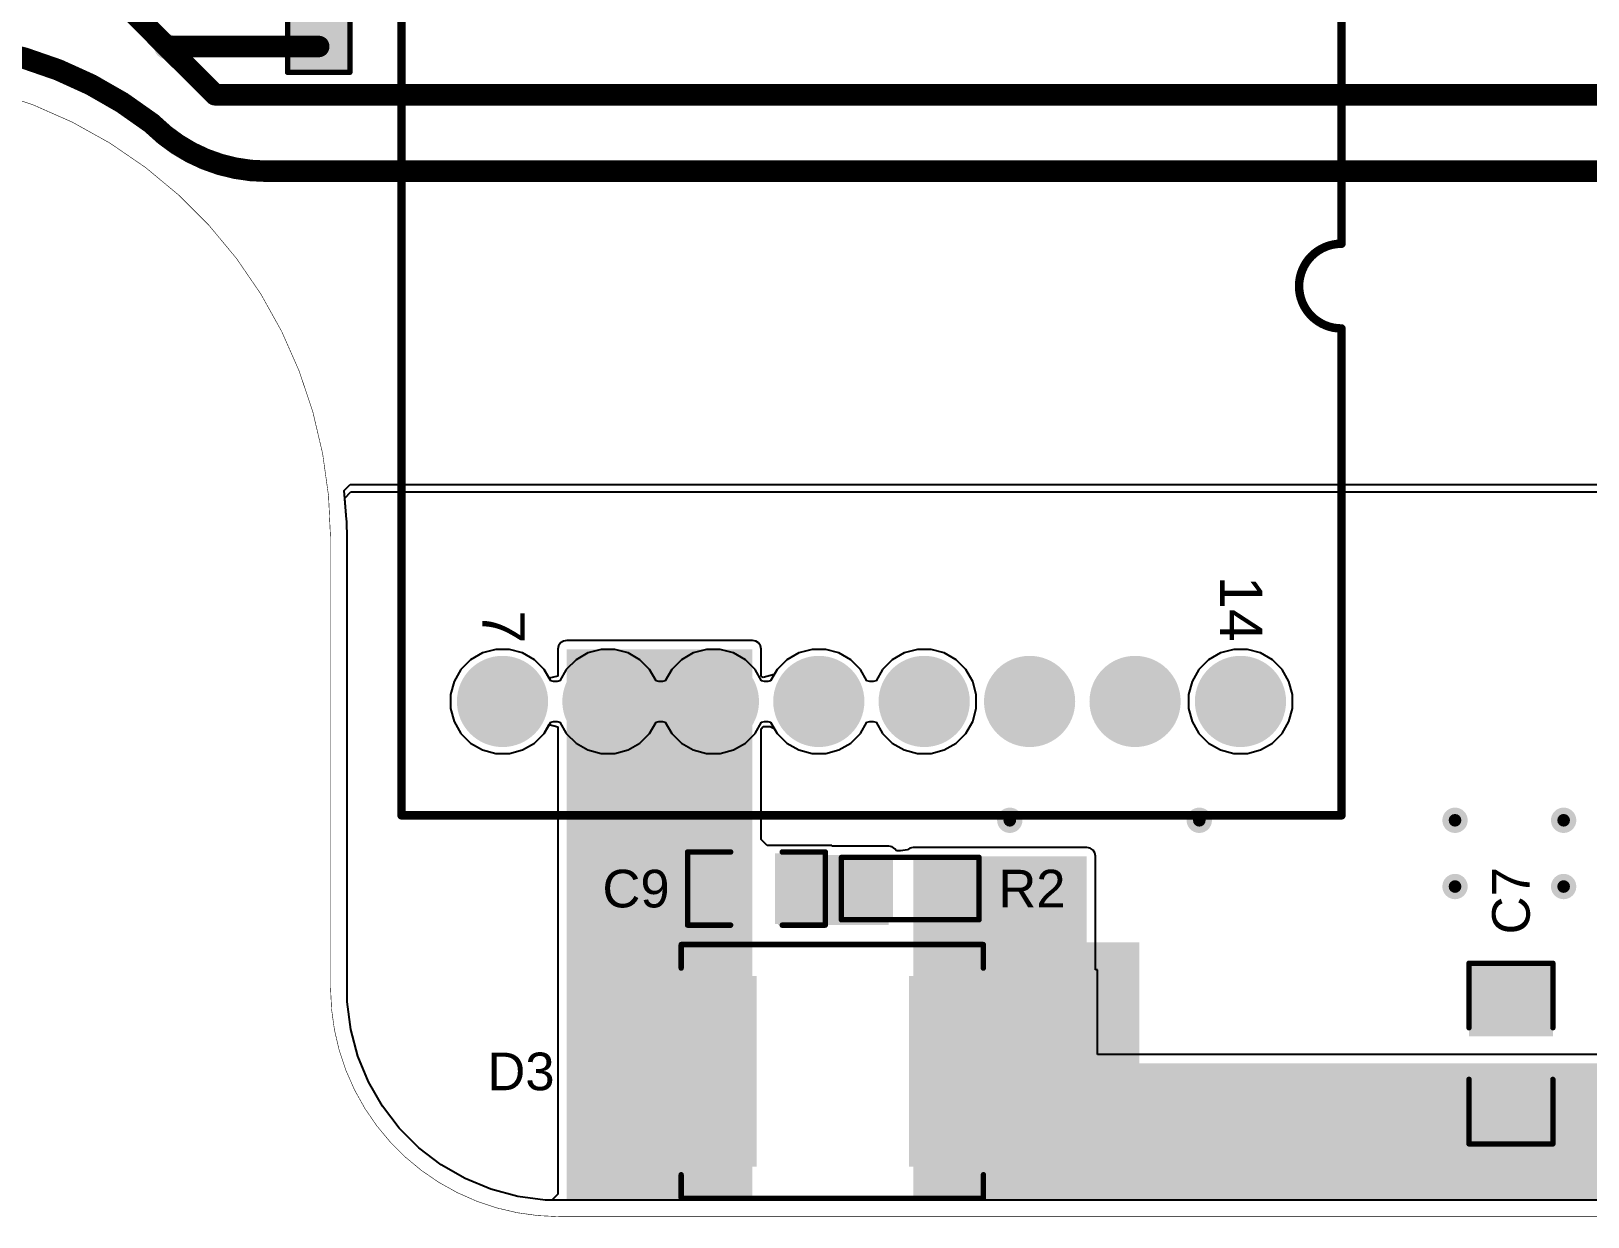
# Model space of a CAD drawing. Header units: inches. Extents: x 0 to 207, y -1 to 213.
# Drawn here: x 0.572 to 2.02, y -1.276 to -0.173 of the extents above; entities that cross this region are included whole.
import ezdxf

# ---------------------------------------------------------------- set-up
doc = ezdxf.new("R2010")
doc.units = ezdxf.units.IN
doc.header["$MEASUREMENT"] = 0
for name, color, linetype in [('Board Outline', 216, 'Continuous'), ('Bottom Layer', 5, 'Continuous'), ('Bottom Solder', 6, 'Continuous'), ('Multi-Layer', 9, 'Continuous'), ('Pad Holes', 156, 'Continuous'), ('Top Layer', 1, 'Continuous'), ('Top Overlay', 2, 'Continuous'), ('Top Paste', 8, 'Continuous'), ('Top Solder', 216, 'Continuous'), ('Via Holes', 16, 'Continuous')]:
    doc.layers.add(name, color=color, linetype=linetype)
doc.styles.add('Arial', font='', dxfattribs={"height": 0.2})
doc.styles.get('Arial').set_extended_font_data('Arial')

# ---------------------------------------------------------------- blocks, each defined once
blk = doc.blocks.new('RES_0805_30')
at = {"layer": 'Top Layer'}
for points in [[(-0.06, 0.025), (-0.02, 0.025), (-0.02, -0.025), (-0.06, -0.025)], [(0.02, 0.025), (0.06, 0.025), (0.06, -0.025), (0.02, -0.025)]]:
    blk.add_hatch(color=1, dxfattribs=at).paths.add_polyline_path(points)
at = {"layer": 'Top Paste'}
for points in [[(-0.06, 0.025), (-0.02, 0.025), (-0.02, -0.025), (-0.06, -0.025)], [(0.02, 0.025), (0.06, 0.025), (0.06, -0.025), (0.02, -0.025)]]:
    blk.add_hatch(color=8, dxfattribs=at).paths.add_polyline_path(points)
at = {"layer": 'Top Solder'}
for points in [[(-0.064, 0.029), (-0.016, 0.029), (-0.016, -0.029), (-0.064, -0.029)], [(0.016, 0.029), (0.064, 0.029), (0.064, -0.029), (0.016, -0.029)]]:
    blk.add_hatch(color=216, dxfattribs=at).paths.add_polyline_path(points)
at = {"layer": 'Top Overlay', "const_width": 0.005}
for points in [[(-0.064, 0.029), (-0.064, -0.029)], [(-0.064, 0.029), (0.064, 0.029)], [(0.064, 0.029), (0.064, -0.029)], [(-0.064, -0.029), (0.064, -0.029)]]:
    blk.add_lwpolyline(points, dxfattribs=at)
at = {"layer": 'Top Overlay', "const_width": 0.0025}
for points in [[(-0.06525, 0.029, 1), (-0.06275, 0.029, 1)], [(-0.06525, 0.029, 1), (-0.06275, 0.029, 1)], [(0.06275, 0.029, 1), (0.06525, 0.029, 1)], [(0.06275, 0.029, 1), (0.06525, 0.029, 1)], [(-0.06525, -0.029, 1), (-0.06275, -0.029, 1)], [(-0.06525, -0.029, 1), (-0.06275, -0.029, 1)], [(0.06275, -0.029, 1), (0.06525, -0.029, 1)], [(0.06275, -0.029, 1), (0.06525, -0.029, 1)]]:
    blk.add_lwpolyline(points, format="xyb", close=True, dxfattribs=at)
blk = doc.blocks.new('RES_0805_32')
at = {"layer": 'Top Layer'}
for points in [[(-0.06, 0.025), (-0.02, 0.025), (-0.02, -0.025), (-0.06, -0.025)], [(0.02, 0.025), (0.06, 0.025), (0.06, -0.025), (0.02, -0.025)]]:
    blk.add_hatch(color=1, dxfattribs=at).paths.add_polyline_path(points)
at = {"layer": 'Top Paste'}
for points in [[(-0.06, 0.025), (-0.02, 0.025), (-0.02, -0.025), (-0.06, -0.025)], [(0.02, 0.025), (0.06, 0.025), (0.06, -0.025), (0.02, -0.025)]]:
    blk.add_hatch(color=8, dxfattribs=at).paths.add_polyline_path(points)
at = {"layer": 'Top Solder'}
for points in [[(-0.064, 0.029), (-0.016, 0.029), (-0.016, -0.029), (-0.064, -0.029)], [(0.016, 0.029), (0.064, 0.029), (0.064, -0.029), (0.016, -0.029)]]:
    blk.add_hatch(color=216, dxfattribs=at).paths.add_polyline_path(points)
at = {"layer": 'Top Overlay', "const_width": 0.005}
for points in [[(-0.064, 0.029), (0.064, 0.029)], [(-0.064, -0.029), (-0.064, 0.029)], [(0.064, -0.029), (0.064, 0.029)], [(-0.064, -0.029), (0.064, -0.029)]]:
    blk.add_lwpolyline(points, dxfattribs=at)
at = {"layer": 'Top Overlay', "const_width": 0.0025}
for points in [[(-0.06525, 0.029, 1), (-0.06275, 0.029, 1)], [(-0.06525, 0.029, 1), (-0.06275, 0.029, 1)], [(0.06275, 0.029, 1), (0.06525, 0.029, 1)], [(0.06275, 0.029, 1), (0.06525, 0.029, 1)], [(-0.06525, -0.029, 1), (-0.06275, -0.029, 1)], [(-0.06525, -0.029, 1), (-0.06275, -0.029, 1)], [(0.06275, -0.029, 1), (0.06525, -0.029, 1)], [(0.06275, -0.029, 1), (0.06525, -0.029, 1)]]:
    blk.add_lwpolyline(points, format="xyb", close=True, dxfattribs=at)
blk = doc.blocks.new('750343466_36')
at = {"layer": 'Bottom Layer'}
h = blk.add_hatch(color=5, dxfattribs=at)
edge = h.paths.add_edge_path()
edge.add_arc((0.3937, 0.3431), 0.0384, 0, 360)
h = blk.add_hatch(color=5, dxfattribs=at)
edge = h.paths.add_edge_path()
edge.add_arc((-0.3745, 0.2753), 0.0192, 270, 360)
edge.add_line((-0.3553, 0.2753), (-0.3553, 0.3137))
edge.add_arc((-0.3745, 0.3137), 0.0192, 0, 90)
edge.add_line((-0.3745, 0.3329), (-0.4129, 0.3329))
edge.add_arc((-0.4129, 0.3137), 0.0192, 90, 180)
edge.add_line((-0.4321, 0.3137), (-0.4321, 0.2753))
edge.add_arc((-0.4129, 0.2753), 0.0192, 180, 270)
edge.add_line((-0.4129, 0.2561), (-0.3745, 0.2561))
h = blk.add_hatch(color=5, dxfattribs=at)
edge = h.paths.add_edge_path()
edge.add_arc((0.3937, 0.2451), 0.0384, 0, 360)
h = blk.add_hatch(color=5, dxfattribs=at)
edge = h.paths.add_edge_path()
edge.add_arc((-0.3937, 0.1965), 0.0384, 0, 360)
h = blk.add_hatch(color=5, dxfattribs=at)
edge = h.paths.add_edge_path()
edge.add_arc((0.3937, 0.147), 0.0384, 0, 360)
h = blk.add_hatch(color=5, dxfattribs=at)
edge = h.paths.add_edge_path()
edge.add_arc((-0.3937, 0.0984), 0.0384, 0, 360)
h = blk.add_hatch(color=5, dxfattribs=at)
edge = h.paths.add_edge_path()
edge.add_arc((0.3937, 0.049), 0.0384, 0, 360)
h = blk.add_hatch(color=5, dxfattribs=at)
edge = h.paths.add_edge_path()
edge.add_arc((0.3937, -0.049), 0.0384, 0, 360)
h = blk.add_hatch(color=5, dxfattribs=at)
edge = h.paths.add_edge_path()
edge.add_arc((-0.3937, -0.0984), 0.0384, 0, 360)
h = blk.add_hatch(color=5, dxfattribs=at)
edge = h.paths.add_edge_path()
edge.add_arc((0.3937, -0.147), 0.0384, 0, 360)
h = blk.add_hatch(color=5, dxfattribs=at)
edge = h.paths.add_edge_path()
edge.add_arc((-0.3937, -0.1965), 0.0384, 0, 360)
h = blk.add_hatch(color=5, dxfattribs=at)
edge = h.paths.add_edge_path()
edge.add_arc((0.3937, -0.2451), 0.0384, 0, 360)
h = blk.add_hatch(color=5, dxfattribs=at)
edge = h.paths.add_edge_path()
edge.add_arc((-0.3937, -0.2945), 0.0384, 0, 360)
h = blk.add_hatch(color=5, dxfattribs=at)
edge = h.paths.add_edge_path()
edge.add_arc((0.3937, -0.3431), 0.0384, 0, 360)
at = {"layer": 'Bottom Solder'}
h = blk.add_hatch(color=6, dxfattribs=at)
edge = h.paths.add_edge_path()
edge.add_arc((0.3937, 0.3431), 0.0424, 0, 360)
h = blk.add_hatch(color=6, dxfattribs=at)
edge = h.paths.add_edge_path()
edge.add_arc((-0.3745, 0.2753), 0.0232, 270, 360)
edge.add_line((-0.3513, 0.2753), (-0.3513, 0.3137))
edge.add_arc((-0.3745, 0.3137), 0.0232, 0, 90)
edge.add_line((-0.3745, 0.3369), (-0.4129, 0.3369))
edge.add_arc((-0.4129, 0.3137), 0.0232, 90, 180)
edge.add_line((-0.4361, 0.3137), (-0.4361, 0.2753))
edge.add_arc((-0.4129, 0.2753), 0.0232, 180, 270)
edge.add_line((-0.4129, 0.2521), (-0.3745, 0.2521))
h = blk.add_hatch(color=6, dxfattribs=at)
edge = h.paths.add_edge_path()
edge.add_arc((0.3937, 0.2451), 0.0424, 0, 360)
h = blk.add_hatch(color=6, dxfattribs=at)
edge = h.paths.add_edge_path()
edge.add_arc((-0.3937, 0.1965), 0.0424, 0, 360)
h = blk.add_hatch(color=6, dxfattribs=at)
edge = h.paths.add_edge_path()
edge.add_arc((0.3937, 0.147), 0.0424, 0, 360)
h = blk.add_hatch(color=6, dxfattribs=at)
edge = h.paths.add_edge_path()
edge.add_arc((-0.3937, 0.0984), 0.0424, 0, 360)
h = blk.add_hatch(color=6, dxfattribs=at)
edge = h.paths.add_edge_path()
edge.add_arc((0.3937, 0.049), 0.0424, 0, 360)
h = blk.add_hatch(color=6, dxfattribs=at)
edge = h.paths.add_edge_path()
edge.add_arc((0.3937, -0.049), 0.0424, 0, 360)
h = blk.add_hatch(color=6, dxfattribs=at)
edge = h.paths.add_edge_path()
edge.add_arc((-0.3937, -0.0984), 0.0424, 0, 360)
h = blk.add_hatch(color=6, dxfattribs=at)
edge = h.paths.add_edge_path()
edge.add_arc((0.3937, -0.147), 0.0424, 0, 360)
h = blk.add_hatch(color=6, dxfattribs=at)
edge = h.paths.add_edge_path()
edge.add_arc((-0.3937, -0.1965), 0.0424, 0, 360)
h = blk.add_hatch(color=6, dxfattribs=at)
edge = h.paths.add_edge_path()
edge.add_arc((0.3937, -0.2451), 0.0424, 0, 360)
h = blk.add_hatch(color=6, dxfattribs=at)
edge = h.paths.add_edge_path()
edge.add_arc((-0.3937, -0.2945), 0.0424, 0, 360)
h = blk.add_hatch(color=6, dxfattribs=at)
edge = h.paths.add_edge_path()
edge.add_arc((0.3937, -0.3431), 0.0424, 0, 360)
at = {"layer": 'Multi-Layer'}
h = blk.add_hatch(color=9, dxfattribs=at)
edge = h.paths.add_edge_path()
edge.add_arc((0.3937, 0.3431), 0.0384, 0, 360)
h = blk.add_hatch(color=9, dxfattribs=at)
edge = h.paths.add_edge_path()
edge.add_arc((-0.3745, 0.2753), 0.0192, 270, 360)
edge.add_line((-0.3553, 0.2753), (-0.3553, 0.3137))
edge.add_arc((-0.3745, 0.3137), 0.0192, 0, 90)
edge.add_line((-0.3745, 0.3329), (-0.4129, 0.3329))
edge.add_arc((-0.4129, 0.3137), 0.0192, 90, 180)
edge.add_line((-0.4321, 0.3137), (-0.4321, 0.2753))
edge.add_arc((-0.4129, 0.2753), 0.0192, 180, 270)
edge.add_line((-0.4129, 0.2561), (-0.3745, 0.2561))
h = blk.add_hatch(color=9, dxfattribs=at)
edge = h.paths.add_edge_path()
edge.add_arc((0.3937, 0.2451), 0.0384, 0, 360)
h = blk.add_hatch(color=9, dxfattribs=at)
edge = h.paths.add_edge_path()
edge.add_arc((-0.3937, 0.1965), 0.0384, 0, 360)
h = blk.add_hatch(color=9, dxfattribs=at)
edge = h.paths.add_edge_path()
edge.add_arc((0.3937, 0.147), 0.0384, 0, 360)
h = blk.add_hatch(color=9, dxfattribs=at)
edge = h.paths.add_edge_path()
edge.add_arc((-0.3937, 0.0984), 0.0384, 0, 360)
h = blk.add_hatch(color=9, dxfattribs=at)
edge = h.paths.add_edge_path()
edge.add_arc((0.3937, 0.049), 0.0384, 0, 360)
h = blk.add_hatch(color=9, dxfattribs=at)
edge = h.paths.add_edge_path()
edge.add_arc((0.3937, -0.049), 0.0384, 0, 360)
h = blk.add_hatch(color=9, dxfattribs=at)
edge = h.paths.add_edge_path()
edge.add_arc((-0.3937, -0.0984), 0.0384, 0, 360)
h = blk.add_hatch(color=9, dxfattribs=at)
edge = h.paths.add_edge_path()
edge.add_arc((0.3937, -0.147), 0.0384, 0, 360)
h = blk.add_hatch(color=9, dxfattribs=at)
edge = h.paths.add_edge_path()
edge.add_arc((-0.3937, -0.1965), 0.0384, 0, 360)
h = blk.add_hatch(color=9, dxfattribs=at)
edge = h.paths.add_edge_path()
edge.add_arc((0.3937, -0.2451), 0.0384, 0, 360)
h = blk.add_hatch(color=9, dxfattribs=at)
edge = h.paths.add_edge_path()
edge.add_arc((-0.3937, -0.2945), 0.0384, 0, 360)
h = blk.add_hatch(color=9, dxfattribs=at)
edge = h.paths.add_edge_path()
edge.add_arc((0.3937, -0.3431), 0.0384, 0, 360)
at = {"layer": 'Pad Holes'}
h = blk.add_hatch(color=7, dxfattribs=at)
edge = h.paths.add_edge_path()
edge.add_arc((0.3937, 0.3431), 0.026, 0, 360)
h = blk.add_hatch(color=7, dxfattribs=at)
edge = h.paths.add_edge_path()
edge.add_arc((-0.3937, 0.2945), 0.026, 0, 360)
h = blk.add_hatch(color=7, dxfattribs=at)
edge = h.paths.add_edge_path()
edge.add_arc((0.3937, 0.2451), 0.026, 0, 360)
h = blk.add_hatch(color=7, dxfattribs=at)
edge = h.paths.add_edge_path()
edge.add_arc((-0.3937, 0.1965), 0.026, 0, 360)
h = blk.add_hatch(color=7, dxfattribs=at)
edge = h.paths.add_edge_path()
edge.add_arc((0.3937, 0.147), 0.026, 0, 360)
h = blk.add_hatch(color=7, dxfattribs=at)
edge = h.paths.add_edge_path()
edge.add_arc((-0.3937, 0.0984), 0.026, 0, 360)
h = blk.add_hatch(color=7, dxfattribs=at)
edge = h.paths.add_edge_path()
edge.add_arc((0.3937, 0.049), 0.026, 0, 360)
h = blk.add_hatch(color=7, dxfattribs=at)
edge = h.paths.add_edge_path()
edge.add_arc((0.3937, -0.049), 0.026, 0, 360)
h = blk.add_hatch(color=7, dxfattribs=at)
edge = h.paths.add_edge_path()
edge.add_arc((-0.3937, -0.0984), 0.026, 0, 360)
h = blk.add_hatch(color=7, dxfattribs=at)
edge = h.paths.add_edge_path()
edge.add_arc((0.3937, -0.147), 0.026, 0, 360)
h = blk.add_hatch(color=7, dxfattribs=at)
edge = h.paths.add_edge_path()
edge.add_arc((-0.3937, -0.1965), 0.026, 0, 360)
h = blk.add_hatch(color=7, dxfattribs=at)
edge = h.paths.add_edge_path()
edge.add_arc((0.3937, -0.2451), 0.026, 0, 360)
h = blk.add_hatch(color=7, dxfattribs=at)
edge = h.paths.add_edge_path()
edge.add_arc((-0.3937, -0.2945), 0.026, 0, 360)
h = blk.add_hatch(color=7, dxfattribs=at)
edge = h.paths.add_edge_path()
edge.add_arc((0.3937, -0.3431), 0.026, 0, 360)
at = {"layer": 'Top Layer'}
h = blk.add_hatch(color=1, dxfattribs=at)
edge = h.paths.add_edge_path()
edge.add_arc((0.3937, 0.3431), 0.0384, 0, 360)
h = blk.add_hatch(color=1, dxfattribs=at)
edge = h.paths.add_edge_path()
edge.add_arc((-0.3745, 0.2753), 0.0192, 270, 360)
edge.add_line((-0.3553, 0.2753), (-0.3553, 0.3137))
edge.add_arc((-0.3745, 0.3137), 0.0192, 0, 90)
edge.add_line((-0.3745, 0.3329), (-0.4129, 0.3329))
edge.add_arc((-0.4129, 0.3137), 0.0192, 90, 180)
edge.add_line((-0.4321, 0.3137), (-0.4321, 0.2753))
edge.add_arc((-0.4129, 0.2753), 0.0192, 180, 270)
edge.add_line((-0.4129, 0.2561), (-0.3745, 0.2561))
h = blk.add_hatch(color=1, dxfattribs=at)
edge = h.paths.add_edge_path()
edge.add_arc((0.3937, 0.2451), 0.0384, 0, 360)
h = blk.add_hatch(color=1, dxfattribs=at)
edge = h.paths.add_edge_path()
edge.add_arc((-0.3937, 0.1965), 0.0384, 0, 360)
h = blk.add_hatch(color=1, dxfattribs=at)
edge = h.paths.add_edge_path()
edge.add_arc((0.3937, 0.147), 0.0384, 0, 360)
h = blk.add_hatch(color=1, dxfattribs=at)
edge = h.paths.add_edge_path()
edge.add_arc((-0.3937, 0.0984), 0.0384, 0, 360)
h = blk.add_hatch(color=1, dxfattribs=at)
edge = h.paths.add_edge_path()
edge.add_arc((0.3937, 0.049), 0.0384, 0, 360)
h = blk.add_hatch(color=1, dxfattribs=at)
edge = h.paths.add_edge_path()
edge.add_arc((0.3937, -0.049), 0.0384, 0, 360)
h = blk.add_hatch(color=1, dxfattribs=at)
edge = h.paths.add_edge_path()
edge.add_arc((-0.3937, -0.0984), 0.0384, 0, 360)
h = blk.add_hatch(color=1, dxfattribs=at)
edge = h.paths.add_edge_path()
edge.add_arc((0.3937, -0.147), 0.0384, 0, 360)
h = blk.add_hatch(color=1, dxfattribs=at)
edge = h.paths.add_edge_path()
edge.add_arc((-0.3937, -0.1965), 0.0384, 0, 360)
h = blk.add_hatch(color=1, dxfattribs=at)
edge = h.paths.add_edge_path()
edge.add_arc((0.3937, -0.2451), 0.0384, 0, 360)
h = blk.add_hatch(color=1, dxfattribs=at)
edge = h.paths.add_edge_path()
edge.add_arc((-0.3937, -0.2945), 0.0384, 0, 360)
h = blk.add_hatch(color=1, dxfattribs=at)
edge = h.paths.add_edge_path()
edge.add_arc((0.3937, -0.3431), 0.0384, 0, 360)
at = {"layer": 'Top Solder'}
h = blk.add_hatch(color=216, dxfattribs=at)
edge = h.paths.add_edge_path()
edge.add_arc((0.3937, 0.3431), 0.0424, 0, 360)
h = blk.add_hatch(color=216, dxfattribs=at)
edge = h.paths.add_edge_path()
edge.add_arc((-0.3745, 0.2753), 0.0232, 270, 360)
edge.add_line((-0.3513, 0.2753), (-0.3513, 0.3137))
edge.add_arc((-0.3745, 0.3137), 0.0232, 0, 90)
edge.add_line((-0.3745, 0.3369), (-0.4129, 0.3369))
edge.add_arc((-0.4129, 0.3137), 0.0232, 90, 180)
edge.add_line((-0.4361, 0.3137), (-0.4361, 0.2753))
edge.add_arc((-0.4129, 0.2753), 0.0232, 180, 270)
edge.add_line((-0.4129, 0.2521), (-0.3745, 0.2521))
h = blk.add_hatch(color=216, dxfattribs=at)
edge = h.paths.add_edge_path()
edge.add_arc((0.3937, 0.2451), 0.0424, 0, 360)
h = blk.add_hatch(color=216, dxfattribs=at)
edge = h.paths.add_edge_path()
edge.add_arc((-0.3937, 0.1965), 0.0424, 0, 360)
h = blk.add_hatch(color=216, dxfattribs=at)
edge = h.paths.add_edge_path()
edge.add_arc((0.3937, 0.147), 0.0424, 0, 360)
h = blk.add_hatch(color=216, dxfattribs=at)
edge = h.paths.add_edge_path()
edge.add_arc((-0.3937, 0.0984), 0.0424, 0, 360)
h = blk.add_hatch(color=216, dxfattribs=at)
edge = h.paths.add_edge_path()
edge.add_arc((0.3937, 0.049), 0.0424, 0, 360)
h = blk.add_hatch(color=216, dxfattribs=at)
edge = h.paths.add_edge_path()
edge.add_arc((0.3937, -0.049), 0.0424, 0, 360)
h = blk.add_hatch(color=216, dxfattribs=at)
edge = h.paths.add_edge_path()
edge.add_arc((-0.3937, -0.0984), 0.0424, 0, 360)
h = blk.add_hatch(color=216, dxfattribs=at)
edge = h.paths.add_edge_path()
edge.add_arc((0.3937, -0.147), 0.0424, 0, 360)
h = blk.add_hatch(color=216, dxfattribs=at)
edge = h.paths.add_edge_path()
edge.add_arc((-0.3937, -0.1965), 0.0424, 0, 360)
h = blk.add_hatch(color=216, dxfattribs=at)
edge = h.paths.add_edge_path()
edge.add_arc((0.3937, -0.2451), 0.0424, 0, 360)
h = blk.add_hatch(color=216, dxfattribs=at)
edge = h.paths.add_edge_path()
edge.add_arc((-0.3937, -0.2945), 0.0424, 0, 360)
h = blk.add_hatch(color=216, dxfattribs=at)
edge = h.paths.add_edge_path()
edge.add_arc((0.3937, -0.3431), 0.0424, 0, 360)
at = {"layer": 'Top Overlay', "const_width": 0.00787}
for points in [[(-0.4846, -0.437), (-0.4846, 0.437)], [(-0.0319, 0.437), (-0.4846, 0.437)], [(0.4996, 0.437), (0.0469, 0.437)], [(0.4996, -0.437), (0.4996, 0.437)], [(0.4996, -0.437), (-0.4846, -0.437)]]:
    blk.add_lwpolyline(points, dxfattribs=at)
at = {"layer": 'Top Overlay'}
for points, const_width in [([(-0.4866, 0.437, 1), (-0.4827, 0.437, 1)], 0.00394), ([(-0.4866, 0.437, 1), (-0.4827, 0.437, 1)], 0.00394), ([(-0.0339, 0.437, 1), (-0.0299, 0.437, 1)], 0.00394), ([(-0.0339, 0.437, 1), (-0.0299, 0.437, 1)], 0.00394), ([(0.0449, 0.437, 1), (0.0488, 0.437, 1)], 0.00394), ([(0.0449, 0.437, 1), (0.0488, 0.437, 1)], 0.00394), ([(0.4976, 0.437, 1), (0.5016, 0.437, 1)], 0.00394), ([(0.4976, 0.437, 1), (0.5016, 0.437, 1)], 0.00394), ([(-0.5033, 0.2972, 1), (-0.5132, 0.2972, 1)], 0.00984), ([(-0.5156, 0.2972, 1), (-0.5107, 0.2972, 1)], 0.00492), ([(-0.5058, 0.2972, 1), (-0.5009, 0.2972, 1)], 0.00492), ([(-0.4866, -0.437, 1), (-0.4827, -0.437, 1)], 0.00394), ([(-0.4866, -0.437, 1), (-0.4827, -0.437, 1)], 0.00394), ([(0.4976, -0.437, 1), (0.5016, -0.437, 1)], 0.00394), ([(0.4976, -0.437, 1), (0.5016, -0.437, 1)], 0.00394)]:
    blk.add_lwpolyline(points, format="xyb", close=True, dxfattribs=dict(at, const_width=const_width))
at = {"layer": 'Top Overlay', "const_width": 0.00787}
blk.add_lwpolyline([(0.0469, 0.437, -1), (-0.0319, 0.437)], format="xyb", dxfattribs=at)
at = {"layer": 'Top Overlay', "style": 'Arial'}
for s, height, p in [('14', 0.03937, (0.277, 0.3242)), ('1', 0.0394, (-0.3297, 0.2762)), ('6', 0.0394, (-0.326, -0.3158)), ('7', 0.0394, (0.309, -0.3618))]:
    blk.add_text(s, height=height, dxfattribs=at).set_placement(p)
blk = doc.blocks.new('SMC_46')
at = {"layer": 'Top Layer'}
for points in [[(-0.2362, 0.0846), (-0.0748, 0.0846), (-0.0748, -0.0846), (-0.2362, -0.0846)], [(0.0748, 0.0846), (0.2362, 0.0846), (0.2362, -0.0846), (0.0748, -0.0846)]]:
    blk.add_hatch(color=1, dxfattribs=at).paths.add_polyline_path(points)
at = {"layer": 'Top Overlay'}
for points in [[(-0.285, 0.088), (-0.14, 0.088), (-0.14, 0.12), (-0.285, 0.12)], [(-0.285, -0.089), (-0.24, -0.089), (-0.24, 0.089), (-0.285, 0.089)], [(-0.285, -0.12), (-0.14, -0.12), (-0.14, -0.088), (-0.285, -0.088)]]:
    blk.add_hatch(color=2, dxfattribs=at).paths.add_polyline_path(points)
at = {"layer": 'Top Paste'}
for points in [[(-0.2362, 0.0846), (-0.0748, 0.0846), (-0.0748, -0.0846), (-0.2362, -0.0846)], [(0.0748, 0.0846), (0.2362, 0.0846), (0.2362, -0.0846), (0.0748, -0.0846)]]:
    blk.add_hatch(color=8, dxfattribs=at).paths.add_polyline_path(points)
at = {"layer": 'Top Solder'}
for points in [[(-0.2402, 0.0886), (-0.0708, 0.0886), (-0.0708, -0.0886), (-0.2402, -0.0886)], [(0.0708, 0.0886), (0.2402, 0.0886), (0.2402, -0.0886), (0.0708, -0.0886)]]:
    blk.add_hatch(color=216, dxfattribs=at).paths.add_polyline_path(points)
at = {"layer": 'Top Overlay', "const_width": 0.005}
for points in [[(0.141, 0.118), (-0.14, 0.118)], [(-0.14, 0.118), (-0.14, 0.096)], [(0.141, 0.118), (0.141, 0.096)], [(-0.14, -0.096), (-0.14, -0.118)], [(0.141, -0.096), (0.141, -0.118)], [(0.141, -0.118), (-0.14, -0.118)]]:
    blk.add_lwpolyline(points, dxfattribs=at)
at = {"layer": 'Top Overlay', "const_width": 0.0025}
for points in [[(-0.1412, 0.118, 1), (-0.1388, 0.118, 1)], [(-0.1412, 0.118, 1), (-0.1388, 0.118, 1)], [(0.1398, 0.118, 1), (0.1422, 0.118, 1)], [(0.1398, 0.118, 1), (0.1422, 0.118, 1)], [(-0.1412, 0.096, 1), (-0.1388, 0.096, 1)], [(0.1398, 0.096, 1), (0.1422, 0.096, 1)], [(-0.1412, -0.096, 1), (-0.1388, -0.096, 1)], [(0.1398, -0.096, 1), (0.1422, -0.096, 1)], [(-0.1412, -0.118, 1), (-0.1388, -0.118, 1)], [(-0.1412, -0.118, 1), (-0.1388, -0.118, 1)], [(0.1398, -0.118, 1), (0.1422, -0.118, 1)], [(0.1398, -0.118, 1), (0.1422, -0.118, 1)]]:
    blk.add_lwpolyline(points, format="xyb", close=True, dxfattribs=at)
blk = doc.blocks.new('C___0805_67')
at = {"layer": 'Top Layer'}
for points in [[(-0.06, 0.03), (-0.02, 0.03), (-0.02, -0.03), (-0.06, -0.03)], [(0.02, 0.03), (0.06, 0.03), (0.06, -0.03), (0.02, -0.03)]]:
    blk.add_hatch(color=1, dxfattribs=at).paths.add_polyline_path(points)
at = {"layer": 'Top Paste'}
for points in [[(-0.06, 0.03), (-0.02, 0.03), (-0.02, -0.03), (-0.06, -0.03)], [(0.02, 0.03), (0.06, 0.03), (0.06, -0.03), (0.02, -0.03)]]:
    blk.add_hatch(color=8, dxfattribs=at).paths.add_polyline_path(points)
at = {"layer": 'Top Solder'}
for points in [[(-0.0628, 0.0328), (-0.0172, 0.0328), (-0.0172, -0.0328), (-0.0628, -0.0328)], [(0.0172, 0.0328), (0.0628, 0.0328), (0.0628, -0.0328), (0.0172, -0.0328)]]:
    blk.add_hatch(color=216, dxfattribs=at).paths.add_polyline_path(points)
at = {"layer": 'Top Overlay', "const_width": 0.005}
for points in [[(-0.064, -0.034), (-0.064, 0.034)], [(-0.064, 0.034), (-0.024, 0.034)], [(0.024, 0.034), (0.064, 0.034)], [(0.064, -0.034), (0.064, 0.034)], [(-0.064, -0.034), (-0.024, -0.034)], [(0.024, -0.034), (0.064, -0.034)]]:
    blk.add_lwpolyline(points, dxfattribs=at)
at = {"layer": 'Top Overlay', "const_width": 0.0025}
for points in [[(-0.0653, 0.034, 1), (-0.0628, 0.034, 1)], [(-0.0653, 0.034, 1), (-0.0628, 0.034, 1)], [(-0.0253, 0.034, 1), (-0.0227, 0.034, 1)], [(0.0227, 0.034, 1), (0.0253, 0.034, 1)], [(0.0628, 0.034, 1), (0.0653, 0.034, 1)], [(0.0628, 0.034, 1), (0.0653, 0.034, 1)], [(-0.0653, -0.034, 1), (-0.0628, -0.034, 1)], [(-0.0653, -0.034, 1), (-0.0628, -0.034, 1)], [(-0.0253, -0.034, 1), (-0.0227, -0.034, 1)], [(0.0227, -0.034, 1), (0.0253, -0.034, 1)], [(0.0628, -0.034, 1), (0.0653, -0.034, 1)], [(0.0628, -0.034, 1), (0.0653, -0.034, 1)]]:
    blk.add_lwpolyline(points, format="xyb", close=True, dxfattribs=at)
blk = doc.blocks.new('C___1206_69')
at = {"layer": 'Top Layer'}
for points in [[(-0.08, 0.035), (-0.02, 0.035), (-0.02, -0.035), (-0.08, -0.035)], [(0.02, 0.035), (0.08, 0.035), (0.08, -0.035), (0.02, -0.035)]]:
    blk.add_hatch(color=1, dxfattribs=at).paths.add_polyline_path(points)
at = {"layer": 'Top Paste'}
for points in [[(-0.08, 0.035), (-0.02, 0.035), (-0.02, -0.035), (-0.08, -0.035)], [(0.02, 0.035), (0.08, 0.035), (0.08, -0.035), (0.02, -0.035)]]:
    blk.add_hatch(color=8, dxfattribs=at).paths.add_polyline_path(points)
at = {"layer": 'Top Solder'}
for points in [[(-0.084, 0.039), (-0.016, 0.039), (-0.016, -0.039), (-0.084, -0.039)], [(0.016, 0.039), (0.084, 0.039), (0.084, -0.039), (0.016, -0.039)]]:
    blk.add_hatch(color=216, dxfattribs=at).paths.add_polyline_path(points)
at = {"layer": 'Top Overlay', "const_width": 0.005}
for points in [[(-0.024, 0.039), (-0.084, 0.039)], [(-0.084, -0.039), (-0.084, 0.039)], [(0.084, 0.039), (0.024, 0.039)], [(0.084, -0.039), (0.084, 0.039)], [(-0.024, -0.039), (-0.084, -0.039)], [(0.084, -0.039), (0.024, -0.039)]]:
    blk.add_lwpolyline(points, dxfattribs=at)
at = {"layer": 'Top Overlay', "const_width": 0.0025}
for points in [[(-0.08525, 0.039, 1), (-0.08275, 0.039, 1)], [(-0.08525, 0.039, 1), (-0.08275, 0.039, 1)], [(-0.02525, 0.039, 1), (-0.02275, 0.039, 1)], [(0.02275, 0.039, 1), (0.02525, 0.039, 1)], [(0.08275, 0.039, 1), (0.08525, 0.039, 1)], [(0.08275, 0.039, 1), (0.08525, 0.039, 1)], [(-0.08525, -0.039, 1), (-0.08275, -0.039, 1)], [(-0.08525, -0.039, 1), (-0.08275, -0.039, 1)], [(-0.02525, -0.039, 1), (-0.02275, -0.039, 1)], [(0.02275, -0.039, 1), (0.02525, -0.039, 1)], [(0.08275, -0.039, 1), (0.08525, -0.039, 1)], [(0.08275, -0.039, 1), (0.08525, -0.039, 1)]]:
    blk.add_lwpolyline(points, format="xyb", close=True, dxfattribs=at)

msp = doc.modelspace()

# ---------------------------------------------------------------- hatches: boundary and pattern name
at = {"layer": 'Bottom Layer'}
h = msp.add_hatch(color=5, dxfattribs=at)
edge = h.paths.add_edge_path()
edge.add_arc((0.698, -0.1876), 0.0118, 0, 360)
h = msp.add_hatch(color=5, dxfattribs=at)
edge = h.paths.add_edge_path()
edge.add_arc((1.482, -0.9071), 0.0118, 0, 360)
h = msp.add_hatch(color=5, dxfattribs=at)
edge = h.paths.add_edge_path()
edge.add_arc((1.6582, -0.9071), 0.0118, 0, 360)
h = msp.add_hatch(color=5, dxfattribs=at)
edge = h.paths.add_edge_path()
edge.add_arc((1.896, -0.9071), 0.0118, 0, 360)
h = msp.add_hatch(color=5, dxfattribs=at)
edge = h.paths.add_edge_path()
edge.add_arc((1.997, -0.9071), 0.0118, 0, 360)
h = msp.add_hatch(color=5, dxfattribs=at)
edge = h.paths.add_edge_path()
edge.add_arc((1.896, -0.9687), 0.0118, 0, 360)
h = msp.add_hatch(color=5, dxfattribs=at)
edge = h.paths.add_edge_path()
edge.add_arc((1.997, -0.9687), 0.0118, 0, 360)
at = {"layer": 'Top Layer'}
h = msp.add_hatch(color=1, dxfattribs=at)
edge = h.paths.add_edge_path()
edge.add_arc((0.698, -0.1876), 0.0118, 0, 360)
for points in [[(1.07, -1.2603), (1.2426, -1.2603), (1.2426, -0.748), (1.07, -0.748)], [(1.2664, -1.0044), (1.3694, -1.0044), (1.3694, -0.9394), (1.2664, -0.9394)], [(1.3922, -1.2601), (1.5536, -1.2601), (1.5536, -0.9406), (1.3922, -0.9406)], [(1.3922, -1.2601), (2.882, -1.2601), (2.882, -1.1331), (1.3922, -1.1331)]]:
    msp.add_hatch(color=1, dxfattribs=at).paths.add_polyline_path(points)
h = msp.add_hatch(color=1, dxfattribs=at)
edge = h.paths.add_edge_path()
edge.add_arc((1.482, -0.9071), 0.0118, 0, 360)
h = msp.add_hatch(color=1, dxfattribs=at)
edge = h.paths.add_edge_path()
edge.add_arc((1.6582, -0.9071), 0.0118, 0, 360)
h = msp.add_hatch(color=1, dxfattribs=at)
edge = h.paths.add_edge_path()
edge.add_arc((1.896, -0.9071), 0.0118, 0, 360)
h = msp.add_hatch(color=1, dxfattribs=at)
edge = h.paths.add_edge_path()
edge.add_arc((1.997, -0.9071), 0.0118, 0, 360)
h = msp.add_hatch(color=1, dxfattribs=at)
edge = h.paths.add_edge_path()
edge.add_arc((1.896, -0.9687), 0.0118, 0, 360)
h = msp.add_hatch(color=1, dxfattribs=at)
edge = h.paths.add_edge_path()
edge.add_arc((1.997, -0.9687), 0.0118, 0, 360)
at = {"layer": 'Via Holes'}
h = msp.add_hatch(color=7, dxfattribs=at)
edge = h.paths.add_edge_path()
edge.add_arc((0.698, -0.1876), 0.00591, 0, 360)
h = msp.add_hatch(color=7, dxfattribs=at)
edge = h.paths.add_edge_path()
edge.add_arc((1.482, -0.9071), 0.00591, 0, 360)
h = msp.add_hatch(color=7, dxfattribs=at)
edge = h.paths.add_edge_path()
edge.add_arc((1.6582, -0.9071), 0.00591, 0, 360)
h = msp.add_hatch(color=7, dxfattribs=at)
edge = h.paths.add_edge_path()
edge.add_arc((1.896, -0.9071), 0.00591, 0, 360)
h = msp.add_hatch(color=7, dxfattribs=at)
edge = h.paths.add_edge_path()
edge.add_arc((1.997, -0.9071), 0.00591, 0, 360)
h = msp.add_hatch(color=7, dxfattribs=at)
edge = h.paths.add_edge_path()
edge.add_arc((1.896, -0.9687), 0.00591, 0, 360)
h = msp.add_hatch(color=7, dxfattribs=at)
edge = h.paths.add_edge_path()
edge.add_arc((1.997, -0.9687), 0.00591, 0, 360)

# ---------------------------------------------------------------- linework, layer by layer
at = {"layer": 'Board Outline', "const_width": 0.0005}
for points in [[(0.4173, -0.2126, -0.414214), (0.8504, -0.6457)], [(0.4173, -0.2126, -0.414214), (0.8504, -0.6457)], [(0.4173, -0.2126, -0.414214), (0.8504, -0.6457)], [(0.4173, -0.2126, -0.414214), (0.8504, -0.6457)], [(1.063, -1.2756, -0.414214), (0.8504, -1.063)], [(1.063, -1.2756, -0.414214), (0.8504, -1.063)], [(1.063, -1.2756, -0.414214), (0.8504, -1.063)], [(1.063, -1.2756, -0.414214), (0.8504, -1.063)]]:
    msp.add_lwpolyline(points, format="xyb", dxfattribs=at)
for points in [[(0.8504, -1.063), (0.8504, -0.6457)], [(0.8504, -1.063), (0.8504, -0.6457)], [(0.8504, -1.063), (0.8504, -0.6457)], [(0.8504, -1.063), (0.8504, -0.6457)], [(1.063, -1.2756), (3.9843, -1.2756)], [(1.063, -1.2756), (3.9843, -1.2756)], [(1.063, -1.2756), (3.9843, -1.2756)], [(1.063, -1.2756), (3.9843, -1.2756)]]:
    msp.add_lwpolyline(points, dxfattribs=at)
at = {"layer": 'Board Outline', "const_width": 0.00025}
for points in [[(0.8503, -0.6457, 1), (0.8505, -0.6457, 1)], [(0.8503, -0.6457, 1), (0.8505, -0.6457, 1)], [(0.8503, -0.6457, 1), (0.8505, -0.6457, 1)], [(0.8503, -0.6457, 1), (0.8505, -0.6457, 1)], [(0.8503, -0.6457, 1), (0.8505, -0.6457, 1)], [(0.8503, -0.6457, 1), (0.8505, -0.6457, 1)], [(0.8503, -0.6457, 1), (0.8505, -0.6457, 1)], [(0.8503, -0.6457, 1), (0.8505, -0.6457, 1)], [(0.8503, -1.063, 1), (0.8505, -1.063, 1)], [(0.8503, -1.063, 1), (0.8505, -1.063, 1)], [(0.8503, -1.063, 1), (0.8505, -1.063, 1)], [(0.8503, -1.063, 1), (0.8505, -1.063, 1)], [(0.8503, -1.063, 1), (0.8505, -1.063, 1)], [(0.8503, -1.063, 1), (0.8505, -1.063, 1)], [(0.8503, -1.063, 1), (0.8505, -1.063, 1)], [(0.8503, -1.063, 1), (0.8505, -1.063, 1)], [(1.0629, -1.2756, 1), (1.0631, -1.2756, 1)], [(1.0629, -1.2756, 1), (1.0631, -1.2756, 1)], [(1.0629, -1.2756, 1), (1.0631, -1.2756, 1)], [(1.0629, -1.2756, 1), (1.0631, -1.2756, 1)], [(1.0629, -1.2756, 1), (1.0631, -1.2756, 1)], [(1.0629, -1.2756, 1), (1.0631, -1.2756, 1)], [(1.0629, -1.2756, 1), (1.0631, -1.2756, 1)], [(1.0629, -1.2756, 1), (1.0631, -1.2756, 1)]]:
    msp.add_lwpolyline(points, format="xyb", close=True, dxfattribs=at)
at = {"layer": 'Bottom Layer'}
for p, q in [((0.8632, -0.6006), (0.8686, -0.5948)), ((0.8653, -0.6275), (0.8632, -0.6006)), ((0.8686, -0.5948), (2.5144, -0.5948)), ((0.8653, -0.6279), (0.8653, -0.6275)), ((0.8654, -0.6284), (0.8653, -0.6279)), ((0.8657, -0.6454), (0.8654, -0.6284)), ((0.8657, -0.6455), (0.8657, -0.6454)), ((0.8657, -0.6457), (0.8657, -0.6455)), ((0.8657, -1.063), (0.8657, -0.6457)), ((0.9917, -0.7515), (0.9806, -0.7579)), ((1.004, -0.7482), (0.9917, -0.7515)), ((1.0167, -0.7482), (1.004, -0.7482)), ((1.029, -0.7515), (1.0167, -0.7482)), ((1.04, -0.7579), (1.029, -0.7515)), ((1.0897, -0.7515), (1.0787, -0.7579)), ((1.102, -0.7482), (1.0897, -0.7515)), ((1.1147, -0.7482), (1.102, -0.7482)), ((1.127, -0.7515), (1.1147, -0.7482)), ((1.1381, -0.7579), (1.127, -0.7515)), ((1.1877, -0.7515), (1.1767, -0.7579)), ((1.2, -0.7482), (1.1877, -0.7515)), ((1.2128, -0.7482), (1.2, -0.7482)), ((1.2251, -0.7515), (1.2128, -0.7482)), ((1.2361, -0.7579), (1.2251, -0.7515)), ((1.2857, -0.7515), (1.2747, -0.7579)), ((1.2981, -0.7482), (1.2857, -0.7515)), ((1.3108, -0.7482), (1.2981, -0.7482)), ((1.3231, -0.7515), (1.3108, -0.7482)), ((1.3341, -0.7579), (1.3231, -0.7515)), ((1.3838, -0.7515), (1.3727, -0.7579)), ((1.3961, -0.7482), (1.3838, -0.7515)), ((1.4088, -0.7482), (1.3961, -0.7482)), ((1.4211, -0.7515), (1.4088, -0.7482)), ((1.4322, -0.7579), (1.4211, -0.7515)), ((1.6779, -0.7515), (1.6668, -0.7579)), ((1.6902, -0.7482), (1.6779, -0.7515)), ((1.7029, -0.7482), (1.6902, -0.7482)), ((1.7152, -0.7515), (1.7029, -0.7482)), ((1.7263, -0.7579), (1.7152, -0.7515)), ((0.9716, -0.7669), (0.9652, -0.7779)), ((0.9806, -0.7579), (0.9716, -0.7669)), ((1.049, -0.7669), (1.04, -0.7579)), ((1.0551, -0.7774), (1.049, -0.7669)), ((1.0696, -0.7669), (1.0636, -0.7774)), ((1.0787, -0.7579), (1.0696, -0.7669)), ((1.1471, -0.7669), (1.1381, -0.7579)), ((1.1532, -0.7774), (1.1471, -0.7669)), ((1.1677, -0.7669), (1.1616, -0.7774)), ((1.1767, -0.7579), (1.1677, -0.7669)), ((1.2451, -0.7669), (1.2361, -0.7579)), ((1.2512, -0.7774), (1.2451, -0.7669)), ((1.2657, -0.7669), (1.2596, -0.7774)), ((1.2747, -0.7579), (1.2657, -0.7669)), ((1.3431, -0.7669), (1.3341, -0.7579)), ((1.3492, -0.7774), (1.3431, -0.7669)), ((1.3637, -0.7669), (1.3577, -0.7774)), ((1.3727, -0.7579), (1.3637, -0.7669)), ((1.4412, -0.7669), (1.4322, -0.7579)), ((1.4475, -0.7779), (1.4412, -0.7669)), ((1.6578, -0.7669), (1.6515, -0.7779)), ((1.6668, -0.7579), (1.6578, -0.7669)), ((1.7353, -0.7669), (1.7263, -0.7579)), ((1.7416, -0.7779), (1.7353, -0.7669)), ((0.9652, -0.7779), (0.9619, -0.7902)), ((1.0577, -0.7779), (1.0551, -0.7774)), ((1.061, -0.7779), (1.0577, -0.7779)), ((1.0636, -0.7774), (1.061, -0.7779)), ((1.1557, -0.7779), (1.1532, -0.7774)), ((1.159, -0.7779), (1.1557, -0.7779)), ((1.1616, -0.7774), (1.159, -0.7779)), ((1.2538, -0.7779), (1.2512, -0.7774)), ((1.257, -0.7779), (1.2538, -0.7779)), ((1.2596, -0.7774), (1.257, -0.7779)), ((1.3518, -0.7779), (1.3492, -0.7774)), ((1.3551, -0.7779), (1.3518, -0.7779)), ((1.3577, -0.7774), (1.3551, -0.7779)), ((1.4508, -0.7902), (1.4475, -0.7779)), ((1.6515, -0.7779), (1.6482, -0.7902)), ((1.7449, -0.7902), (1.7416, -0.7779)), ((0.9619, -0.7902), (0.9619, -0.803)), ((1.4508, -0.803), (1.4508, -0.7902)), ((1.6482, -0.7902), (1.6482, -0.803)), ((1.7449, -0.803), (1.7449, -0.7902)), ((0.9619, -0.803), (0.9652, -0.8153)), ((1.4475, -0.8153), (1.4508, -0.803)), ((1.6482, -0.803), (1.6515, -0.8153)), ((1.7416, -0.8153), (1.7449, -0.803)), ((0.9652, -0.8153), (0.9716, -0.8263)), ((1.049, -0.8263), (1.0551, -0.8158)), ((1.0551, -0.8158), (1.0577, -0.8153)), ((1.0577, -0.8153), (1.061, -0.8153)), ((1.061, -0.8153), (1.0636, -0.8158)), ((1.0636, -0.8158), (1.0696, -0.8263)), ((1.1471, -0.8263), (1.1532, -0.8158)), ((1.1532, -0.8158), (1.1557, -0.8153)), ((1.1557, -0.8153), (1.159, -0.8153)), ((1.159, -0.8153), (1.1616, -0.8158)), ((1.1616, -0.8158), (1.1677, -0.8263)), ((1.2451, -0.8263), (1.2512, -0.8158)), ((1.2512, -0.8158), (1.2538, -0.8153)), ((1.2538, -0.8153), (1.257, -0.8153)), ((1.257, -0.8153), (1.2596, -0.8158)), ((1.2596, -0.8158), (1.2657, -0.8263)), ((1.3431, -0.8263), (1.3492, -0.8158)), ((1.3492, -0.8158), (1.3518, -0.8153)), ((1.3518, -0.8153), (1.3551, -0.8153)), ((1.3551, -0.8153), (1.3577, -0.8158)), ((1.3577, -0.8158), (1.3637, -0.8263)), ((1.4412, -0.8263), (1.4475, -0.8153)), ((1.6515, -0.8153), (1.6578, -0.8263)), ((1.7353, -0.8263), (1.7416, -0.8153)), ((0.9716, -0.8263), (0.9806, -0.8353)), ((0.9806, -0.8353), (0.9917, -0.8417)), ((1.029, -0.8417), (1.04, -0.8353)), ((1.04, -0.8353), (1.049, -0.8263)), ((1.0696, -0.8263), (1.0787, -0.8353)), ((1.0787, -0.8353), (1.0897, -0.8417)), ((1.127, -0.8417), (1.1381, -0.8353)), ((1.1381, -0.8353), (1.1471, -0.8263)), ((1.1677, -0.8263), (1.1767, -0.8353)), ((1.1767, -0.8353), (1.1877, -0.8417)), ((1.2251, -0.8417), (1.2361, -0.8353)), ((1.2361, -0.8353), (1.2451, -0.8263)), ((1.2657, -0.8263), (1.2747, -0.8353)), ((1.2747, -0.8353), (1.2857, -0.8417)), ((1.3231, -0.8417), (1.3341, -0.8353)), ((1.3341, -0.8353), (1.3431, -0.8263)), ((1.3637, -0.8263), (1.3727, -0.8353)), ((1.3727, -0.8353), (1.3838, -0.8417)), ((1.4211, -0.8417), (1.4322, -0.8353)), ((1.4322, -0.8353), (1.4412, -0.8263)), ((1.6578, -0.8263), (1.6668, -0.8353)), ((1.6668, -0.8353), (1.6779, -0.8417)), ((1.7152, -0.8417), (1.7263, -0.8353)), ((1.7263, -0.8353), (1.7353, -0.8263)), ((0.9917, -0.8417), (1.004, -0.845)), ((1.004, -0.845), (1.0167, -0.845)), ((1.0167, -0.845), (1.029, -0.8417)), ((1.0897, -0.8417), (1.102, -0.845)), ((1.102, -0.845), (1.1147, -0.845)), ((1.1147, -0.845), (1.127, -0.8417)), ((1.1877, -0.8417), (1.2, -0.845)), ((1.2, -0.845), (1.2128, -0.845)), ((1.2128, -0.845), (1.2251, -0.8417)), ((1.2857, -0.8417), (1.2981, -0.845)), ((1.2981, -0.845), (1.3108, -0.845)), ((1.3108, -0.845), (1.3231, -0.8417)), ((1.3838, -0.8417), (1.3961, -0.845)), ((1.3961, -0.845), (1.4088, -0.845)), ((1.4088, -0.845), (1.4211, -0.8417)), ((1.6779, -0.8417), (1.6902, -0.845)), ((1.6902, -0.845), (1.7029, -0.845)), ((1.7029, -0.845), (1.7152, -0.8417)), ((0.8657, -1.0759), (0.8657, -1.063)), ((0.8691, -1.1016), (0.8657, -1.0759)), ((0.8758, -1.1265), (0.8691, -1.1016)), ((0.8857, -1.1504), (0.8758, -1.1265)), ((0.8986, -1.1728), (0.8857, -1.1504)), ((0.9143, -1.1934), (0.8986, -1.1728)), ((0.9326, -1.2117), (0.9143, -1.1934)), ((0.9531, -1.2274), (0.9326, -1.2117)), ((0.9755, -1.2403), (0.9531, -1.2274)), ((0.9994, -1.2502), (0.9755, -1.2403)), ((1.0244, -1.2569), (0.9994, -1.2502)), ((1.0501, -1.2603), (1.0244, -1.2569)), ((1.063, -1.2603), (1.0501, -1.2603)), ((3.9972, -1.2603), (1.063, -1.2603))]:
    msp.add_line(p, q, dxfattribs=at)
at = {"layer": 'Bottom Layer', "const_width": 0.02}
for points in [[(0.4667, -0.1839, -0.165127), (0.6839, -0.259)], [(0.6839, -0.259, -0.029332), (0.6852, -0.2602)], [(0.791, -0.3036, -0.197543), (0.6852, -0.2602)]]:
    msp.add_lwpolyline(points, format="xyb", dxfattribs=at)
for points in [[(0.698, -0.1876), (0.743, -0.2325)], [(0.743, -0.2325), (2.4243, -0.2325)], [(0.791, -0.3036), (2.3264, -0.3036)]]:
    msp.add_lwpolyline(points, dxfattribs=at)
at = {"layer": 'Bottom Layer', "const_width": 0.01}
for points in [[(0.693, -0.1876, 1), (0.703, -0.1876, 1)], [(0.738, -0.2325, 1), (0.748, -0.2325, 1)], [(0.738, -0.2325, 1), (0.748, -0.2325, 1)], [(0.6789, -0.259, 1), (0.6889, -0.259, 1)], [(0.6789, -0.259, 1), (0.6889, -0.259, 1)], [(0.6802, -0.2602, 1), (0.6902, -0.2602, 1)], [(0.6802, -0.2602, 1), (0.6902, -0.2602, 1)], [(0.786, -0.3036, 1), (0.796, -0.3036, 1)], [(0.786, -0.3036, 1), (0.796, -0.3036, 1)]]:
    msp.add_lwpolyline(points, format="xyb", close=True, dxfattribs=at)
at = {"layer": 'Top Layer'}
for p, q in [((0.8637, -0.6075), (0.8692, -0.6016)), ((0.8653, -0.6275), (0.8637, -0.6075)), ((0.8692, -0.6016), (2.5232, -0.6016)), ((0.8653, -0.6279), (0.8653, -0.6275)), ((0.8654, -0.6284), (0.8653, -0.6279)), ((0.8657, -0.6454), (0.8654, -0.6284)), ((0.8657, -0.6455), (0.8657, -0.6454)), ((0.8657, -0.6457), (0.8657, -0.6455)), ((0.8657, -1.063), (0.8657, -0.6457)), ((0.9917, -0.7515), (0.9806, -0.7579)), ((1.004, -0.7482), (0.9917, -0.7515)), ((1.0167, -0.7482), (1.004, -0.7482)), ((1.029, -0.7515), (1.0167, -0.7482)), ((1.04, -0.7579), (1.029, -0.7515)), ((1.0624, -0.7448), (1.0618, -0.748)), ((1.0618, -0.748), (1.0618, -0.773)), ((1.0642, -0.7422), (1.0624, -0.7448)), ((1.0669, -0.7404), (1.0642, -0.7422)), ((1.07, -0.7398), (1.0669, -0.7404)), ((1.2426, -0.7398), (1.07, -0.7398)), ((1.2457, -0.7404), (1.2426, -0.7398)), ((1.2484, -0.7422), (1.2457, -0.7404)), ((1.2501, -0.7448), (1.2484, -0.7422)), ((1.2507, -0.748), (1.2501, -0.7448)), ((1.2507, -0.7732), (1.2507, -0.748)), ((1.2857, -0.7515), (1.2747, -0.7579)), ((1.2981, -0.7482), (1.2857, -0.7515)), ((1.3108, -0.7482), (1.2981, -0.7482)), ((1.3231, -0.7515), (1.3108, -0.7482)), ((1.3341, -0.7579), (1.3231, -0.7515)), ((1.3838, -0.7515), (1.3727, -0.7579)), ((1.3961, -0.7482), (1.3838, -0.7515)), ((1.4088, -0.7482), (1.3961, -0.7482)), ((1.4211, -0.7515), (1.4088, -0.7482)), ((1.4322, -0.7579), (1.4211, -0.7515)), ((1.6779, -0.7515), (1.6668, -0.7579)), ((1.6902, -0.7482), (1.6779, -0.7515)), ((1.7029, -0.7482), (1.6902, -0.7482)), ((1.7152, -0.7515), (1.7029, -0.7482)), ((1.7263, -0.7579), (1.7152, -0.7515)), ((0.9716, -0.7669), (0.9652, -0.7779)), ((0.9806, -0.7579), (0.9716, -0.7669)), ((1.049, -0.7669), (1.04, -0.7579)), ((1.0538, -0.7751), (1.049, -0.7669)), ((1.2657, -0.7669), (1.263, -0.7716)), ((1.2747, -0.7579), (1.2657, -0.7669)), ((1.3431, -0.7669), (1.3341, -0.7579)), ((1.3492, -0.7774), (1.3431, -0.7669)), ((1.3637, -0.7669), (1.3577, -0.7774)), ((1.3727, -0.7579), (1.3637, -0.7669)), ((1.4412, -0.7669), (1.4322, -0.7579)), ((1.4475, -0.7779), (1.4412, -0.7669)), ((1.6578, -0.7669), (1.6515, -0.7779)), ((1.6668, -0.7579), (1.6578, -0.7669)), ((1.7353, -0.7669), (1.7263, -0.7579)), ((1.7416, -0.7779), (1.7353, -0.7669)), ((0.9652, -0.7779), (0.9619, -0.7902)), ((1.0618, -0.773), (1.0538, -0.7751)), ((1.2526, -0.7743), (1.2507, -0.7732)), ((1.263, -0.7716), (1.2526, -0.7743)), ((1.3519, -0.7779), (1.3492, -0.7774)), ((1.355, -0.7779), (1.3519, -0.7779)), ((1.3577, -0.7774), (1.355, -0.7779)), ((1.4508, -0.7902), (1.4475, -0.7779)), ((1.6515, -0.7779), (1.6482, -0.7902)), ((1.7449, -0.7902), (1.7416, -0.7779)), ((0.9619, -0.7902), (0.9619, -0.803)), ((1.4508, -0.803), (1.4508, -0.7902)), ((1.6482, -0.7902), (1.6482, -0.803)), ((1.7449, -0.803), (1.7449, -0.7902)), ((0.9619, -0.803), (0.9652, -0.8153)), ((1.4475, -0.8153), (1.4508, -0.803)), ((1.6482, -0.803), (1.6515, -0.8153)), ((1.7416, -0.8153), (1.7449, -0.803)), ((0.9652, -0.8153), (0.9716, -0.8263)), ((1.049, -0.8263), (1.0538, -0.818)), ((1.0538, -0.818), (1.0618, -0.8202)), ((1.0618, -0.8202), (1.0618, -1.2546)), ((1.2507, -0.822), (1.2527, -0.8198)), ((1.2507, -0.925), (1.2507, -0.822)), ((1.2527, -0.8198), (1.2592, -0.8198)), ((1.2592, -0.8198), (1.263, -0.8216)), ((1.263, -0.8216), (1.2657, -0.8263)), ((1.3431, -0.8263), (1.3492, -0.8158)), ((1.3492, -0.8158), (1.3519, -0.8153)), ((1.3519, -0.8153), (1.355, -0.8153)), ((1.355, -0.8153), (1.3577, -0.8158)), ((1.3577, -0.8158), (1.3637, -0.8263)), ((1.4412, -0.8263), (1.4475, -0.8153)), ((1.6515, -0.8153), (1.6578, -0.8263)), ((1.7353, -0.8263), (1.7416, -0.8153)), ((0.9716, -0.8263), (0.9806, -0.8353)), ((0.9806, -0.8353), (0.9917, -0.8417)), ((1.029, -0.8417), (1.04, -0.8353)), ((1.04, -0.8353), (1.049, -0.8263)), ((1.2657, -0.8263), (1.2747, -0.8353)), ((1.2747, -0.8353), (1.2857, -0.8417)), ((1.3231, -0.8417), (1.3341, -0.8353)), ((1.3341, -0.8353), (1.3431, -0.8263)), ((1.3637, -0.8263), (1.3727, -0.8353)), ((1.3727, -0.8353), (1.3838, -0.8417)), ((1.4211, -0.8417), (1.4322, -0.8353)), ((1.4322, -0.8353), (1.4412, -0.8263)), ((1.6578, -0.8263), (1.6668, -0.8353)), ((1.6668, -0.8353), (1.6779, -0.8417)), ((1.7152, -0.8417), (1.7263, -0.8353)), ((1.7263, -0.8353), (1.7353, -0.8263)), ((0.9917, -0.8417), (1.004, -0.845)), ((1.004, -0.845), (1.0167, -0.845)), ((1.0167, -0.845), (1.029, -0.8417)), ((1.2857, -0.8417), (1.2981, -0.845)), ((1.2981, -0.845), (1.3108, -0.845)), ((1.3108, -0.845), (1.3231, -0.8417)), ((1.3838, -0.8417), (1.3961, -0.845)), ((1.3961, -0.845), (1.4088, -0.845)), ((1.4088, -0.845), (1.4211, -0.8417)), ((1.6779, -0.8417), (1.6902, -0.845)), ((1.6902, -0.845), (1.7029, -0.845)), ((1.7029, -0.845), (1.7152, -0.8417)), ((1.2564, -0.9306), (1.2507, -0.925)), ((1.2587, -0.9306), (1.2564, -0.9306)), ((1.3164, -0.9306), (1.2587, -0.9306)), ((1.3164, -0.9313), (1.3164, -0.9306)), ((1.3694, -0.9313), (1.3164, -0.9313)), ((1.3726, -0.9319), (1.3694, -0.9313)), ((1.3752, -0.9336), (1.3726, -0.9319)), ((1.3765, -0.9356), (1.3752, -0.9336)), ((1.379, -0.9356), (1.3765, -0.9356)), ((1.3803, -0.9355), (1.379, -0.9356)), ((1.387, -0.9345), (1.3803, -0.9355)), ((1.3891, -0.9331), (1.387, -0.9345)), ((1.3922, -0.9325), (1.3891, -0.9331)), ((1.5536, -0.9325), (1.3922, -0.9325)), ((1.5567, -0.9331), (1.5536, -0.9325)), ((1.5594, -0.9349), (1.5567, -0.9331)), ((1.5611, -0.9375), (1.5594, -0.9349)), ((1.5618, -0.9406), (1.5611, -0.9375)), ((1.5618, -1.046), (1.5618, -0.9406)), ((1.5636, -1.046), (1.5618, -1.046)), ((1.5636, -1.1249), (1.5636, -1.046)), ((0.8657, -1.0759), (0.8657, -1.063)), ((0.8691, -1.1016), (0.8657, -1.0759)), ((0.8758, -1.1265), (0.8691, -1.1016)), ((0.8857, -1.1504), (0.8758, -1.1265)), ((2.2347, -1.1249), (1.5636, -1.1249)), ((0.8986, -1.1728), (0.8857, -1.1504)), ((0.9143, -1.1934), (0.8986, -1.1728)), ((0.9326, -1.2117), (0.9143, -1.1934)), ((0.9531, -1.2274), (0.9326, -1.2117)), ((0.9755, -1.2403), (0.9531, -1.2274)), ((0.9994, -1.2502), (0.9755, -1.2403)), ((1.0244, -1.2569), (0.9994, -1.2502)), ((1.0501, -1.2603), (1.0244, -1.2569)), ((1.0618, -1.2546), (1.0562, -1.2603)), ((1.0562, -1.2603), (1.0501, -1.2603))]:
    msp.add_line(p, q, dxfattribs=at)
at = {"layer": 'Top Layer', "const_width": 0.02}
for points in [[(0.657, -0.1465), (0.698, -0.1876)], [(0.698, -0.1876), (0.8394, -0.1876)]]:
    msp.add_lwpolyline(points, dxfattribs=at)
at = {"layer": 'Top Layer', "const_width": 0.01}
for points in [[(0.693, -0.1876, 1), (0.703, -0.1876, 1)], [(0.693, -0.1876, 1), (0.703, -0.1876, 1)], [(0.8344, -0.1876, 1), (0.8444, -0.1876, 1)]]:
    msp.add_lwpolyline(points, format="xyb", close=True, dxfattribs=at)

# ---------------------------------------------------------------- block references
for name, p, rotation in [('750343466_36', (1.3534, -0.4029), 270), ('RES_0805_30', (0.8394, -0.1476), 90), ('SMC_46', (1.3174, -1.1406), 180), ('C___1206_69', (1.948, -1.124), 270)]:
    msp.add_blockref(name, p, dxfattribs=dict(rotation=rotation))
for name, p in [('C___0805_67', (1.2464, -0.9706)), ('RES_0805_32', (1.3894, -0.9706))]:
    msp.add_blockref(name, p)

# ---------------------------------------------------------------- texts
at = {"layer": 'Top Overlay', "style": 'Arial'}
for s, p in [('C9', (1.1032, -0.9881)), ('R2', (1.4713, -0.9881)), ('D3', (0.9962, -1.1581))]:
    msp.add_text(s, height=0.035, dxfattribs=at).set_placement(p)
msp.add_text('C7', height=0.035, rotation=90, dxfattribs=at).set_placement((1.9655, -1.0132))

doc.saveas('drawing.dxf')
